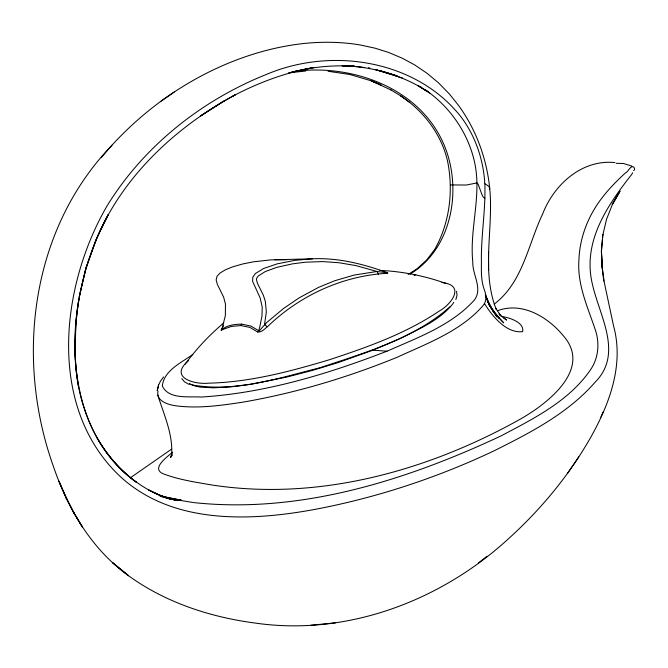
<?xml version="1.0" encoding="UTF-8"?>
<svg xmlns="http://www.w3.org/2000/svg" width="668" height="668" viewBox="0 0 668 668"><rect width="100%" height="100%" fill="white"/><g stroke="black" fill="none" stroke-linecap="round" stroke-linejoin="round"><path stroke-width="1" d="M488.575 251.719L488.6 269.964M631.945 174.114C606.953 205.919 581.845 242.476 592.625 285.136C599.947 316.941 623.403 354.048 594.896 382.43C567.842 413.467 530.217 432.764 493.919 450.908C439.811 476.484 382.639 495.723 323.98 507.622C255.894 521.357 172.269 526.71 118.119 474.514C46.793 404.758 61.105 285.002 107.105 205.811C143.829 146.067 201.761 100.192 266.624 74.348C331.579 46.768 416.44 59.895 461.221 117.142C475.015 135.612 482.855 158.182 484.651 181.086C483.281 185.22 489.302 184.635 489.711 188.159C493.677 228.306 481.077 270.306 496.107 309.075L495.531 307.948L500.883 315.964L499.631 314.72M221.116 330.042L222.828 327.621M157.999 391.081C155.711 401.443 168.912 404.958 176.661 405.902C198.438 408.632 220.44 405.576 241.983 402.303C295.223 393.201 347.293 377.62 397.276 357.213C427.169 343.452 460.377 331.286 482.705 306.019C487.03 301.377 486.421 294.772 484.141 289.311C481.261 281.036 481.219 272.202 481.436 263.551C480.726 236.931 485.778 210.52 484.851 183.934M602.16 267.334L601.4 251.352L602.853 234.577L601.4 251.352L602.16 267.334L604.281 282.455L613.525 325.775C624.221 364.544 609.617 403.664 590.762 437.264C569.144 475.307 540.938 509.383 508.523 538.717C441.097 600.615 347.577 636.27 255.811 623.144C210.587 617.274 165.656 602.636 128.481 575.682C91.282 548.987 67.426 508.031 53.023 465.312C15.139 358.307 30.736 230.134 111.105 146.175L111.965 145.19C126.87 128.949 143.336 114.17 161.105 101.118L174.231 92.042M602.82 234.994L606.536 219.313L612.264 204.8L619.829 191.39L612.23 204.408L620.046 191.081M158.642 384.81L157.256 390.555L158.642 384.81L160.545 381.002L163.652 376.919M385.628 272.602L377.036 271.484L354.165 275.066L334.61 280.769L318.385 287.449L299.13 297.87L283.633 308.416L266.398 322.794L259.209 330.961L250.801 326.034L241.691 324.122L240.881 325.55L231.353 326.452L221.125 330.075M455.86 299.548L457.037 295.231L456.511 291.315M632.554 172.736L632.22 173.546M600.866 417.116L602.962 412.198M434.509 249.774C449.764 223.154 453.63 190.631 447.485 160.771C441.222 133.892 423.42 110.888 400.6 95.791L409.734 102.488M222.903 326.694L221.976 328.965L225.366 315.58L225.458 304.032L223.655 297.218L217.325 284.317L216.148 279.934L217.008 276.318L220.139 272.953L225.575 269.722L232.881 266.782L242.751 263.96L253.247 261.856L270.448 259.919L312.541 258.808C338.4 257.597 363.818 264.102 387.874 272.903M453.747 302.295L453.263 303.13M223.137 326.26L223.471 325.667M171.968 455.192L170.632 457.421L171.927 453.38L171.476 456.578C173.605 435.285 164.052 415.137 157.84 395.239M170.833 456.954L171.851 455.334M452.896 303.723C439.945 320.139 419.688 328.581 401.56 337.899M567.349 473.612L578.789 456.862M185.22 364.102C196.359 348.905 209.309 335.069 223.747 322.961M434.726 249.473L426.802 259.86L417.408 268.503L408.148 274.481M489.352 189.094L489.711 188.159C486.638 158.425 476.075 129.417 458.39 105.235L449.297 93.871L438.3 82.657L427.253 73.447L414.719 64.921L402.32 58.241L388.459 52.388L375.166 48.213L360.419 45.015C341.907 41.859 323.003 41.55 304.341 43.445L302.971 43.604C278.606 46.309 254.742 52.68 231.98 61.732L230.51 62.308C205.869 72.294 182.598 85.487 161.105 101.118M221.743 329.984C226.427 325.116 234.994 324.239 241.691 324.122M101.227 157.606L111.965 145.19M450.232 306.595C413.884 338.76 365.304 352.587 320.147 367.692C278.848 378.088 235.437 392.542 192.509 384.993M188.426 360.753C168.553 377.478 194.154 384.71 208.75 383.165C249.882 382.188 290.096 371.517 329.282 359.768C367.35 347.276 405.793 333.582 439.252 311.079C451.835 304.015 465.654 285.019 441.89 282.539M494.186 304.132C523.027 282.188 527.987 244.605 542.7 213.852C553.964 184.618 581.911 159.184 614.911 162.583M172.561 452.194C167.276 456.97 149.164 469.42 164.921 474.422C180.168 479.933 196.325 482.346 212.24 485.043C318.385 501.301 427.745 470.965 520.197 419.187C546.533 404.307 592.349 369.563 563.85 336.371C548.453 317.384 522.518 301.368 497.602 310.704M240.881 325.55L249.89 327.404L257.706 332.004L258.683 330.802L259.677 327.378L261.99 316.014L262.207 307.029L260.119 297.87L252.604 281.345L252.813 277.145L255.326 273.588L263.584 268.511L277.203 263.852L294.922 260.345L312.541 258.808M478.363 562.99L487.064 556.21M415.78 274.556L414.118 275.692M171.425 449.247L130.126 477.954M224.364 100.826L200.367 116.048L221.751 102.354L235.27 94.798C176.285 126.711 123.947 175.141 97.044 237.499L85.93 268.052L79.2 296.934L85.93 268.052L95.699 240.388L108.341 214.411C90.105 248.028 79.267 285.311 75.851 323.37L75.1 353.23C75.676 402.386 95.791 453.054 136.523 482.354C78.899 441.306 67.184 363.258 79.066 297.953C74.616 327.003 73.238 356.812 78.407 385.862M192.776 354.457C181.446 362.707 163.986 370.356 162.316 385.962C168.712 399.706 188.635 396.191 201.101 397.059C265.171 393.051 327.454 374.18 387.048 351.176L372.744 350.207L337.874 362.674L312.457 370.398L286.764 377.078L250.767 384.3L230.276 386.931L213.56 387.824L200.893 387.164L195.933 386.321L189.294 383.916M410.11 274.08C453.079 248.17 462.707 186.706 443.335 143.211C418.886 87.875 352.479 63.894 295.239 71.334M232.639 96.242C257.272 83.208 283.608 73.221 311.029 68.019L313.785 67.46L291.089 72.336C315.02 66.249 340.137 63.969 364.653 67.593M400.85 338.233L399.79 338.726M399.072 339.052L372.744 350.207M387.123 351.151C417.742 337.582 451.451 325.491 474.372 300.032C483.064 288.467 472.284 274.707 472.794 262.073C469.47 229.834 481.102 197.728 475.249 165.564C469.738 136.18 452.361 109.636 428.355 91.975M633.581 170.557C635.435 169.922 634.45 167.284 633.055 166.674C630.116 165.923 628.17 172.102 625.206 173.154C617.065 180.627 609.249 188.51 602.503 197.285C588.466 215.138 579.665 237.257 578.922 260.044C577.094 284.543 587.74 307.188 595.305 329.808C599.63 342.467 598.653 356.946 591.439 368.36C570.188 400.608 533.857 418.527 500.641 436.104C405.676 480.534 299.874 513.934 193.929 502.612M387.524 273.296C343.06 275.55 300.024 295.331 267.926 326.234C265.021 328.564 261.789 332.489 257.756 332.046M616.213 163.326L623.378 163.485L631.811 166.065M387.106 272.744L386.02 272.544M288.351 72.895L305.76 71.008M450.716 184.936L466.481 185.019L477.127 182.898L478.171 184.318L482.146 195.139L483.373 197.227L484.968 198.179M310.82 625.24L335.344 622.86M274.732 259.727L286.497 259.769M353.447 66.299L342.158 65.765C360.979 66.099 379.541 69.881 397.31 76.002L375.717 69.656L402.437 78.081M379.841 270.406C402.386 271.383 424.764 275.867 446.007 283.457M352.938 65.831L354.349 65.948M501.484 316.482C508.732 317.308 524.697 322.302 522.626 331.662C506.068 333.507 492.324 316.098 484.375 303.439M193.161 502.52L168.979 498.537M386.204 272.686L387.073 272.744L386.338 272.586M386.146 272.678L385.403 272.444M328.055 71.267L349.74 74.474L370.874 80.711L381.086 84.953L370.932 80.644L391.089 90.005M385.094 272.402L385.904 272.552M368.377 67.76L369.771 68.002M161.322 496.449L181.337 500.215L159.71 495.856M179.391 500.541L165.246 497.576L177.621 500.532L164.077 497L174.573 500.023L158.45 494.746L148.505 489.945L161.289 495.815L171.576 499.489C139.387 490.237 113.36 465.98 96.81 437.456M162.9 497.017L163.769 497.259M161.172 496.516L162.04 496.775M267.317 326.811L264.536 324.539L266.332 311.923L265.338 301.335L263.351 295.248L257.522 283.449L256.437 279.708L256.838 277.838L258.416 275.859L265.279 271.559L276.761 267.367L292.359 263.877L305.435 262.19L322.761 261.597L339.018 262.733L355.852 265.588L377.036 271.484L378.48 274.231M381.152 70.925C397.376 75.734 413.333 81.93 427.395 91.508L417.792 85.479L429.733 93.111M188.626 384.209L184.46 381.812L181.788 378.647M189.453 383.741L191.741 384.684M391.014 89.963L400.666 95.85M420.089 86.381L421.291 87.132M424.865 89.487L426.034 90.297M503.513 317.751L506.553 320.081L499.013 314.102M426.434 90.439L428.823 92.343M487.081 300.007L496.875 316.832L489.06 304.733L487.481 300.951M487.506 300.876L493.794 312.315L503.622 322.778L493.794 312.315L489.06 304.733L485.92 296.341M603.78 281.111L602.018 266.073L601.467 250.433M488.525 260.32L488.575 266.106M128.481 575.682L112.683 562.707L128.481 575.682M499.046 318.085L490.437 306.979L485.352 294.78L490.437 306.979L499.046 318.085M82.54 527.277L73.079 511.471L82.54 527.277M74.106 513.308L66.04 497.576L74.106 513.308M66.775 499.088L58.934 481.21L66.775 499.088"/></g></svg>
